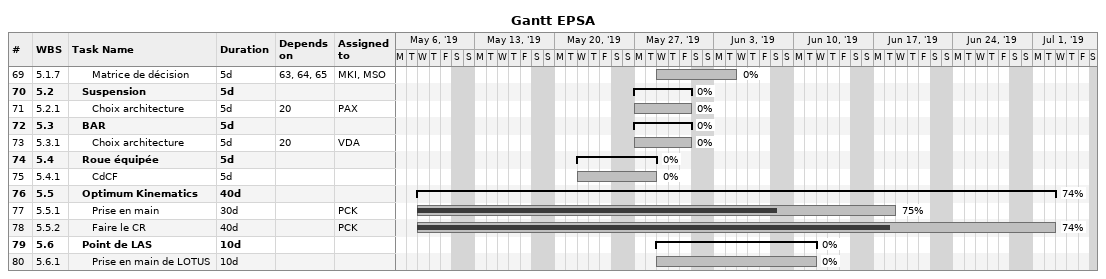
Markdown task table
Gantt EPSA

| ID | WBS | Task | Duration | Start | Finish | Predecessors | Resources | % complete |
|---|---|---|---|---|---|---|---|---|
| 69 | 5.1.7 | Matrice de décision | 5d | 2019-05-29 | 2019-06-04 | 63, 64, 65 | MKI, MSO | 0 |
| 70 | 5.2 | **Suspension** | 5d | 2019-05-27 | 2019-05-31 |  |  | 0 |
| 71 | 5.2.1 | Choix architecture | 5d | 2019-05-27 | 2019-05-31 | 20 | PAX | 0 |
| 72 | 5.3 | **BAR** | 5d | 2019-05-27 | 2019-05-31 |  |  | 0 |
| 73 | 5.3.1 | Choix architecture | 5d | 2019-05-27 | 2019-05-31 | 20 | VDA | 0 |
| 74 | 5.4 | **Roue équipée** | 5d | 2019-05-22 | 2019-05-28 |  |  | 0 |
| 75 | 5.4.1 | CdCF | 5d | 2019-05-22 | 2019-05-28 |  |  | 0 |
| 76 | 5.5 | **Optimum Kinematics** | 40d | 2019-05-08 | 2019-07-02 |  |  | 74 |
| 77 | 5.5.1 | Prise en main | 30d | 2019-05-08 | 2019-06-18 |  | PCK | 75 |
| 78 | 5.5.2 | Faire le CR | 40d | 2019-05-08 | 2019-07-02 |  | PCK | 74 |
| 79 | 5.6 | **Point de LAS** | 10d | 2019-05-29 | 2019-06-11 |  |  | 0 |
| 80 | 5.6.1 | Prise en main de LOTUS | 10d | 2019-05-29 | 2019-06-11 |  |  | 0 |
